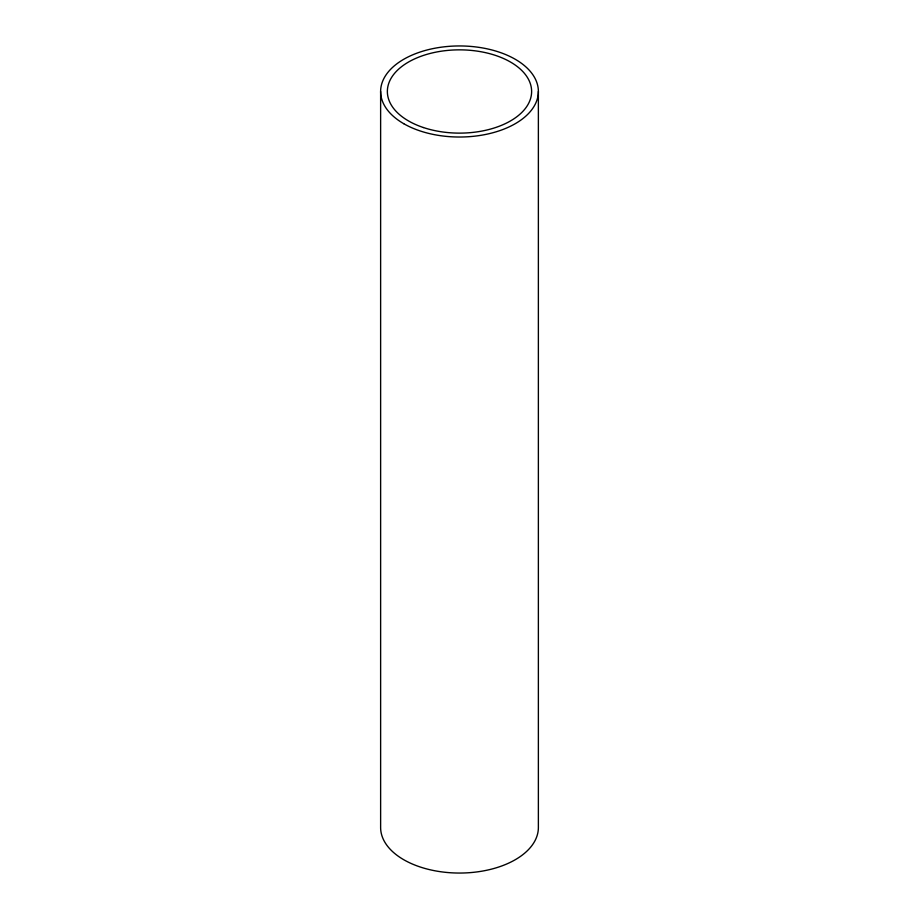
<?xml version="1.0" encoding="UTF-8"?>
<svg xmlns="http://www.w3.org/2000/svg" width="919" height="919" viewBox="0 0 919 919"><rect width="100%" height="100%" fill="white"/><g stroke="black" fill="none" stroke-linecap="round" stroke-linejoin="round"><path stroke-width="1.38" d="M538.373 91.486L538.373 827.514A78.873 45.536 0 0 1 459.5 873.05A78.873 45.536 0 0 1 380.627 827.514L380.627 91.486M403.728 123.686A78.873 45.536 0 0 0 535.685 103.273A78.873 45.536 0 0 0 439.087 47.501A78.873 45.536 0 0 0 403.728 123.686M423.441 127.546A72.119 41.631 0 0 0 531.619 91.486A72.119 41.631 0 0 0 423.441 55.427A72.119 41.631 0 0 0 423.441 127.546"/></g></svg>
